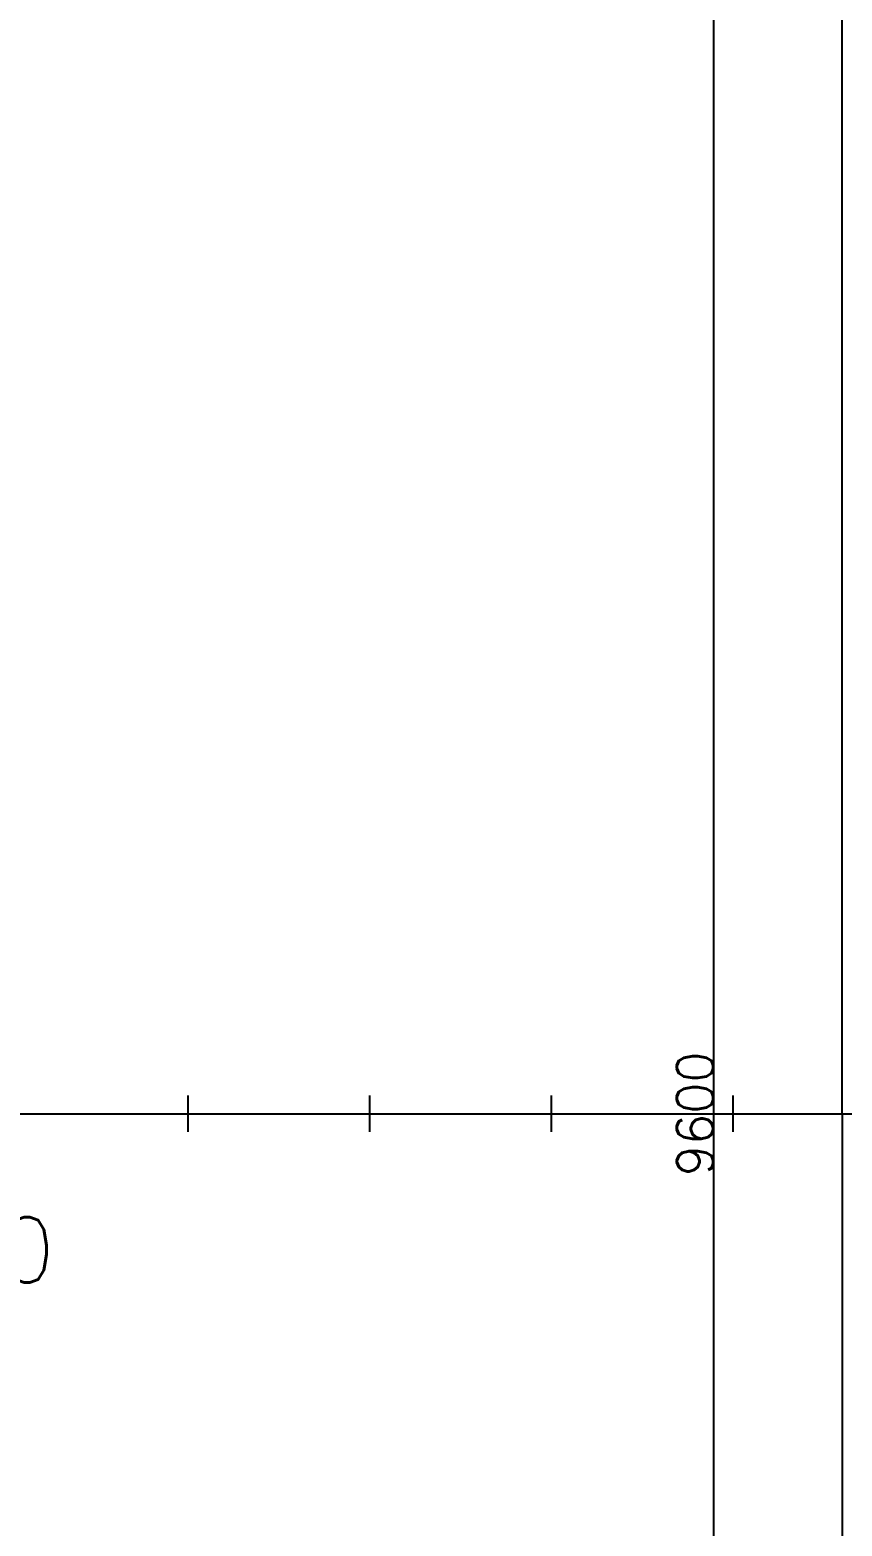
# Model space of a CAD drawing. Extents: x 1551 to 113148, y -1700 to 77018.
# Drawn here: x 18399 to 20635, y 43006 to 47123 of the extents above; entities that cross this region are included whole.
import ezdxf

# ---------------------------------------------------------------- set-up
doc = ezdxf.new("R2010")
doc.units = 0
doc.header["$LTSCALE"] = 500
doc.header["$MEASUREMENT"] = 0
doc.linetypes.add('CENTER', pattern=[3, 2.5, -0.25, 0, -0.25])
doc.layers.get('0').update_dxf_attribs({"linetype": 'CONTINUOUS'})
doc.layers.get('DEFPOINTS').update_dxf_attribs({"linetype": 'CONTINUOUS'})
for name, color, linetype in [('M1CO1', 1, 'CONTINUOUS'), ('S0CO1', 7, 'CONTINUOUS'), ('S0CO3', 7, 'CONTINUOUS'), ('S0TX2', 7, 'CONTINUOUS'), ('SAFECO1', 1, 'CONTINUOUS')]:
    doc.layers.add(name, color=color, linetype=linetype)
doc.styles.add('18', font='romans', dxfattribs={"height": 180})
doc.styles.add('ROMANS', font='romans', dxfattribs={"height": 100})
doc.dimstyles.get("Standard").update_dxf_attribs({"dimtxt": 2, "dimasz": 2.5, "dimexe": 1, "dimexo": 1, "dimgap": 1, "dimtad": 1, "dimdsep": 46, "dimtxsty": 'ROMANS', "dimcen": 0, "dimclrd": 1, "dimclre": 1, "dimclrt": 2, "dimadec": 0, "dimazin": 0, "dimtfac": 1, "dimtmove": 2, "dimatfit": 3, "dimfxl": 1, "dimtvp": 100, "dimtolj": 1, "dimarcsym": 0})

# ---------------------------------------------------------------- blocks, each defined once
blk = doc.blocks.new('DOT')
at = {"layer": 'SAFECO1', "color": 0, "linetype": 'ByBlock'}
blk.add_line((-0.5, 0), (-1, 0), dxfattribs=at)
at = {"layer": 'SAFECO1', "color": 0, "linetype": 'ByBlock', "const_width": 0.5}
blk.add_lwpolyline([(-0.25, 0, 1), (0.25, 0, 1)], format="xyb", close=True, dxfattribs=at)
blk = doc.blocks.new('A$C64097268')
for p, q in [((10500, -50), (10500, 50)), ((11000, -50), (11000, 50)), ((11500, -50), (11500, 50)), ((12000, -50), (12000, 50)), ((-2758.9, 0), (35128.7, 0))]:
    blk.add_line(p, q)
at = {"layer": 'S0TX2', "style": '18'}
blk.add_text('20', height=180, dxfattribs=at).set_placement((9824.6, -464.2))
blk = doc.blocks.new('*D91')
at = {"color": 1, "lineweight": -2, "transparency": 16777216}
for p, q in [((20634.1, 48940.7), (20280.5, 48940.7)), ((20281.5, 48938.2), (20281.5, 39343.2)), ((20634.1, 39340.7), (20280.5, 39340.7))]:
    blk.add_line(p, q, dxfattribs=at)
at = {"color": 1, "transparency": 16777216}
for points in [[(20281, 48938.2), (20281.9, 48938.2), (20281.5, 48940.7)], [(20281, 39343.2), (20281.9, 39343.2), (20281.5, 39340.7)]]:
    blk.add_solid(points, dxfattribs=at)
at = {"layer": 'DEFPOINTS', "color": 0, "transparency": 16777216}
for p in [(20635.1, 48940.7), (20281.5, 39340.7), (20635.1, 39340.7)]:
    blk.add_point(p, dxfattribs=at)
at = {"color": 2, "transparency": 16777216, "insert": (20230.5, 44140.7), "char_height": 100, "attachment_point": 5, "rotation": 90, "style": 'ROMANS'}
blk.add_mtext('\\A1;9600', dxfattribs=at)

msp = doc.modelspace()

# ---------------------------------------------------------------- linework, layer by layer
at = {"layer": 'S0CO3'}
for q in [(20635.105, 48940.725), (20635.105, 39340.725)]:
    msp.add_line((20635.105, 44140.725), q, dxfattribs=at)

# ---------------------------------------------------------------- block references
at = {"layer": 'S0CO1', "linetype": 'CENTER'}
msp.add_blockref('A$C64097268', (8335.105, 44140.725), dxfattribs=at)

# ---------------------------------------------------------------- dimensions: what is measured, and where the dimension line sits
dim = msp.add_linear_dim(base=(20281.452, 39340.725), p1=(20635.105, 48940.725), p2=(20635.105, 39340.725), angle=90, dimstyle='Standard')
dim.commit()
dim.dimension.update_dxf_attribs({"geometry": '*D91', "text_midpoint": (20230.452, 44140.725)})

# ---------------------------------------------------------------- leaders
at = {"layer": 'M1CO1', "linetype": 'Continuous'}
msp.add_leader([(22679.147, 43768.705), (19406.93, 49985.298)], dimstyle='Standard', override={"dimasz": 250, "dimgap": 1, "dimtad": 0, "dimldrblk": 'DOT'}, dxfattribs=at)

doc.saveas('drawing.dxf')
